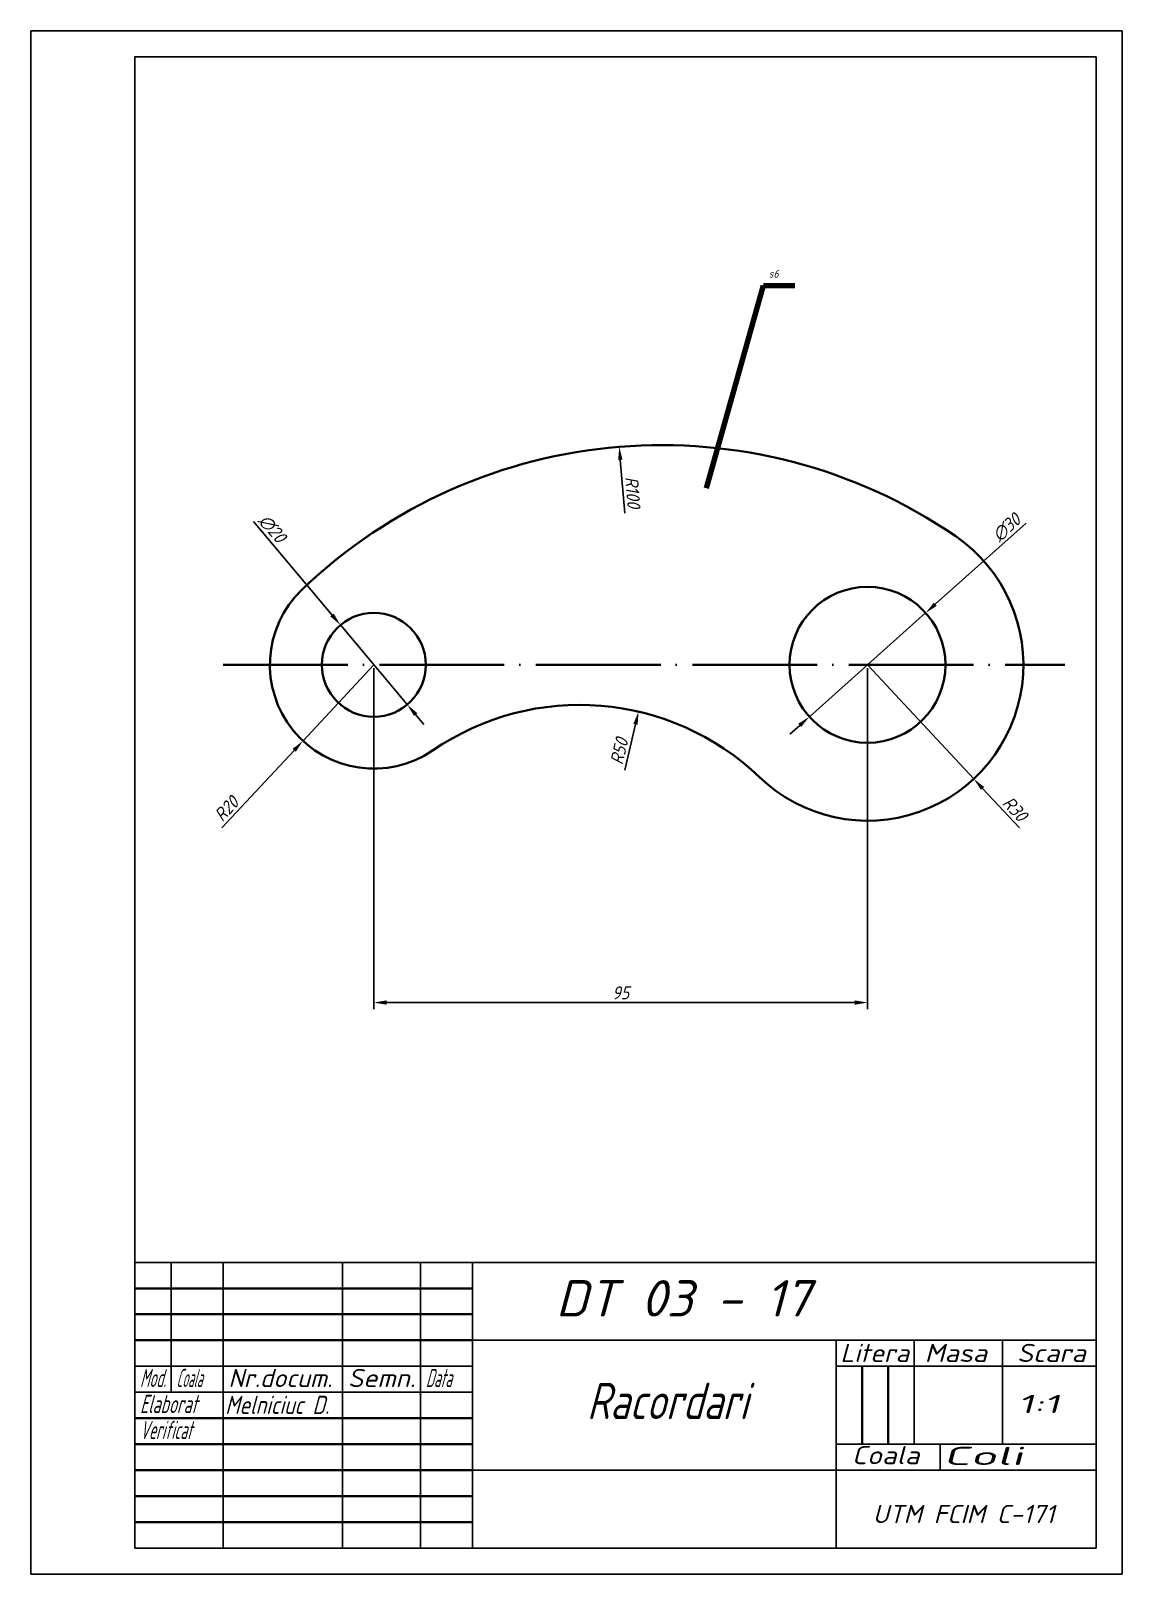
# Model space of a CAD drawing. Header units: millimetres. Extents: x 0 to 210, y 0 to 297.
import ezdxf
from ezdxf.enums import TextEntityAlignment as Align

# ---------------------------------------------------------------- set-up
doc = ezdxf.new("R2010")
doc.units = ezdxf.units.MM
doc.linetypes.add('ACAD_ISO04W100', pattern=[30, 24, -3, 0, -3])
doc.layers.get('0').update_dxf_attribs({"color": 2})
for name, color, linetype, lineweight in [('Axe', 3, 'ACAD_ISO04W100', 30), ('Contur', 60, 'Continuous', 80), ('Subtire', 11, 'Continuous', 30), ('text 10', 42, 'Continuous', 100), ('text 3.5', 7, 'Continuous', 35), ('text 5', 100, 'Continuous', 50), ('text 7', 142, 'Continuous', 70)]:
    doc.layers.add(name, color=color, linetype=linetype, lineweight=lineweight)
doc.styles.get("Standard").update_dxf_attribs({"font": 'isocp.shx', "oblique": 15})
doc.dimstyles.new('Copy of ISO-25', dxfattribs={"dimtxt": 2.5, "dimasz": 2.5, "dimexe": 1.25, "dimexo": 0.625, "dimtad": 1, "dimtxsty": 'Standard', "dimcen": 2.5, "dimadec": 0, "dimazin": 0, "dimtfac": 1, "dimtmove": 0, "dimatfit": 3, "dimfxl": 1, "dimarcsym": 0})

# ---------------------------------------------------------------- blocks, each defined once
blk = doc.blocks.new('*D19')
at = {"layer": 'Contur', "color": 0, "linetype": 'Continuous', "lineweight": -2, "transparency": 16777216}
for p, q in [((66, 174.38), (66, 108.75)), ((161, 174.38), (161, 108.75))]:
    blk.add_line(p, q, dxfattribs=at)
at = {"layer": 'Contur', "color": 0, "lineweight": -2, "transparency": 16777216}
blk.add_line((158.5, 110), (68.5, 110), dxfattribs=at)
at = {"layer": 'Contur', "color": 0, "linetype": 'Continuous', "transparency": 16777216}
for points in [[(68.5, 110.42), (68.5, 109.58), (66, 110)], [(158.5, 110.42), (158.5, 109.58), (161, 110)]]:
    blk.add_solid(points, dxfattribs=at)
at = {"layer": 'Defpoints', "color": 0, "linetype": 'Continuous', "transparency": 16777216}
for p in [(66, 175), (161, 175), (66, 110)]:
    blk.add_point(p, dxfattribs=at)
at = {"layer": 'Contur', "color": 0, "linetype": 'Continuous', "transparency": 16777216, "insert": (113.5, 111.88), "char_height": 2.5, "attachment_point": 5}
blk.add_mtext('95', dxfattribs=at)
blk = doc.blocks.new('*D20')
at = {"layer": 'Contur', "color": 0, "lineweight": -2, "transparency": 16777216}
for p, q in [((66, 175), (52.37, 160.36)), ((36.76, 143.6), (50.67, 158.53))]:
    blk.add_line(p, q, dxfattribs=at)
at = {"layer": 'Contur', "color": 0, "linetype": 'Continuous', "transparency": 16777216}
blk.add_solid([(50.36, 158.82), (50.97, 158.25), (52.37, 160.36)], dxfattribs=at)
at = {"layer": 'Defpoints', "color": 0, "linetype": 'Continuous', "transparency": 16777216}
for p in [(66, 175), (52.37, 160.36)]:
    blk.add_point(p, dxfattribs=at)
at = {"layer": 'Contur', "color": 0, "linetype": 'Continuous', "transparency": 16777216, "insert": (37.63, 147.28), "char_height": 2.5, "attachment_point": 5, "rotation": 47.0454}
blk.add_mtext('R20', dxfattribs=at)
blk = doc.blocks.new('*D21')
at = {"layer": 'Contur', "color": 0, "lineweight": -2, "transparency": 16777216}
for p, q in [((161, 175), (181.44, 153.04)), ((190.24, 143.6), (183.15, 151.21))]:
    blk.add_line(p, q, dxfattribs=at)
at = {"layer": 'Contur', "color": 0, "linetype": 'Continuous', "transparency": 16777216}
blk.add_solid([(183.45, 151.5), (182.84, 150.93), (181.44, 153.04)], dxfattribs=at)
at = {"layer": 'Defpoints', "color": 0, "linetype": 'Continuous', "transparency": 16777216}
for p in [(161, 175), (181.44, 153.04)]:
    blk.add_point(p, dxfattribs=at)
at = {"layer": 'Contur', "color": 0, "linetype": 'Continuous', "transparency": 16777216, "insert": (189.37, 147.28), "char_height": 2.5, "attachment_point": 5, "rotation": 312.9546}
blk.add_mtext('R30', dxfattribs=at)
blk = doc.blocks.new('*D22')
at = {"layer": 'Contur', "color": 0, "lineweight": -2, "transparency": 16777216}
for p, q in [((191.51, 202.24), (174.05, 186.66)), ((149.81, 165.01), (172.19, 184.99)), ((147.95, 163.34), (146.08, 161.68))]:
    blk.add_line(p, q, dxfattribs=at)
at = {"layer": 'Contur', "color": 0, "linetype": 'Continuous', "transparency": 16777216}
for points in [[(173.78, 186.97), (174.33, 186.34), (172.19, 184.99)], [(147.67, 163.66), (148.22, 163.03), (149.81, 165.01)]]:
    blk.add_solid(points, dxfattribs=at)
at = {"layer": 'Defpoints', "color": 0, "linetype": 'Continuous', "transparency": 16777216}
for p in [(172.19, 184.99), (149.81, 165.01)]:
    blk.add_point(p, dxfattribs=at)
at = {"layer": 'Contur', "color": 0, "linetype": 'Continuous', "transparency": 16777216, "insert": (187.75, 201.4), "char_height": 2.5, "attachment_point": 5, "rotation": 41.7603}
blk.add_mtext('∅30', dxfattribs=at)
blk = doc.blocks.new('*D24')
at = {"layer": 'Contur', "color": 0, "lineweight": -2, "transparency": 16777216}
blk.add_line((114.28, 204.17), (113.43, 214.46), dxfattribs=at)
at = {"layer": 'Contur', "color": 0, "linetype": 'Continuous', "transparency": 16777216}
blk.add_solid([(113.85, 214.49), (113.02, 214.42), (113.23, 216.95)], dxfattribs=at)
at = {"layer": 'Defpoints', "color": 0, "linetype": 'Continuous', "transparency": 16777216}
for p in [(113.23, 216.95), (121.39, 117.28)]:
    blk.add_point(p, dxfattribs=at)
at = {"layer": 'Contur', "color": 0, "linetype": 'Continuous', "transparency": 16777216, "insert": (115.83, 208.22), "char_height": 2.5, "attachment_point": 5, "rotation": 274.683}
blk.add_mtext('R100', dxfattribs=at)
blk = doc.blocks.new('*D25')
at = {"layer": 'Contur', "color": 0, "lineweight": -2, "transparency": 16777216}
blk.add_line((114.31, 154.71), (116.36, 163.55), dxfattribs=at)
at = {"layer": 'Contur', "color": 0, "linetype": 'Continuous', "transparency": 16777216}
blk.add_solid([(115.95, 163.64), (116.77, 163.45), (116.93, 165.98)], dxfattribs=at)
at = {"layer": 'Defpoints', "color": 0, "linetype": 'Continuous', "transparency": 16777216}
for p in [(116.93, 165.98), (105.61, 117.28)]:
    blk.add_point(p, dxfattribs=at)
at = {"layer": 'Contur', "color": 0, "linetype": 'Continuous', "transparency": 16777216, "insert": (113.22, 158.34), "char_height": 2.5, "attachment_point": 5, "rotation": 76.9141}
blk.add_mtext('R50', dxfattribs=at)
blk = doc.blocks.new('*D26')
at = {"layer": 'Contur', "color": 0, "lineweight": -2, "transparency": 16777216}
for p, q in [((42.84, 202.57), (57.96, 184.57)), ((72.43, 167.34), (59.57, 182.66)), ((74.04, 165.43), (75.65, 163.51))]:
    blk.add_line(p, q, dxfattribs=at)
at = {"layer": 'Contur', "color": 0, "linetype": 'Continuous', "transparency": 16777216}
for points in [[(58.28, 184.84), (57.64, 184.3), (59.57, 182.66)], [(74.36, 165.7), (73.72, 165.16), (72.43, 167.34)]]:
    blk.add_solid(points, dxfattribs=at)
at = {"layer": 'Defpoints', "color": 0, "linetype": 'Continuous', "transparency": 16777216}
for p in [(59.57, 182.66), (72.43, 167.34)]:
    blk.add_point(p, dxfattribs=at)
at = {"layer": 'Contur', "color": 0, "linetype": 'Continuous', "transparency": 16777216, "insert": (46.44, 201.21), "char_height": 2.5, "attachment_point": 5, "rotation": 310.0303}
blk.add_mtext('∅20', dxfattribs=at)

msp = doc.modelspace()

# ---------------------------------------------------------------- linework, layer by layer
for p, q in [((20, 5), (20, 60)), ((20, 60), (205, 60)), ((20, 60), (27, 60)), ((20, 35), (20, 60)), ((20, 60), (20, 55)), ((27, 60), (27, 35)), ((27, 60), (37, 60)), ((37, 60), (37, 5)), ((60, 5), (60, 60)), ((60, 60), (75, 60)), ((75, 60), (75, 5)), ((85, 5), (85, 60)), ((85, 60), (85, 45)), ((85, 55), (85, 50)), ((20, 50), (20, 45)), ((85, 45), (205, 45)), ((85, 45), (85, 40)), ((155, 40), (155, 45)), ((155, 45), (155, 10)), ((155, 45), (155, 45)), ((155, 45), (170, 45)), ((170, 45), (170, 30)), ((187, 25), (187, 45)), ((205, 45), (205, 40)), ((85, 40), (20, 40)), ((205, 40), (155, 40)), ((155, 40), (160, 40)), ((27, 35), (20, 35)), ((20, 35), (20, 30)), ((27, 35), (85, 35)), ((85, 35), (27, 35)), ((20, 30), (20, 30)), ((20, 30), (20, 25)), ((170, 30), (170, 25)), ((85, 25), (85, 20)), ((155, 5), (155, 25)), ((155, 25), (175, 25)), ((160, 25), (165, 25)), ((170, 25), (187, 25)), ((175, 25), (205, 25)), ((175, 20), (175, 25)), ((205, 25), (205, 25)), ((205, 25), (205, 20)), ((20, 20), (20, 15)), ((205, 20), (85, 20)), ((205, 20), (85, 20)), ((205, 20), (85, 20)), ((205, 20), (85, 20)), ((155, 20), (175, 20)), ((85, 15), (85, 10)), ((155, 10), (155, 5)), ((37, 5), (60, 5)), ((75, 5), (85, 5))]:
    msp.add_line(p, q)
for points in [[(0, 0), (210, 0), (210, 297), (0, 297)], [(20, 5), (205, 5), (205, 292), (20, 292)]]:
    msp.add_lwpolyline(points, close=True)
at = {"layer": 'Axe'}
msp.add_line((37, 175), (199, 175), dxfattribs=at)
at = {"layer": 'Contur', "linetype": 'Continuous'}
for p, q in [((130, 209), (141, 248)), ((141, 248), (147, 248))]:
    msp.add_line(p, q, dxfattribs=at)
at = {"layer": 'Subtire'}
for p, q in [((20, 55), (85, 55)), ((85, 50), (20, 50)), ((20, 45), (85, 45)), ((160, 40), (160, 25)), ((165, 25), (165, 40)), ((20, 30), (85, 30)), ((20, 25), (85, 25)), ((85, 20), (20, 20)), ((20, 15), (85, 15)), ((20, 10), (85, 10))]:
    msp.add_line(p, q, dxfattribs=at)
at = {"layer": 'Subtire', "linetype": 'Continuous'}
for centre, radius in [((161, 175), 15), ((66, 175), 10)]:
    msp.add_circle(centre, radius, dxfattribs=at)
for centre, radius, start, end in [((121.395, 117.282), 100, 55.54287, 133.82311), ((161, 175), 30, 226.17689, 55.54287), ((66, 175), 20, 133.82311, 304.45713), ((105.605, 117.282), 50, 46.17689, 124.45713)]:
    msp.add_arc(centre, radius, start, end, dxfattribs=at)

# ---------------------------------------------------------------- texts
at = {"oblique": 15}
for s, width, p, p2 in [('Scara', 1.150508, (189.767, 40.825), (203, 40.825)), ('Coli', 2.249527, (175.647, 21), (191, 21))]:
    msp.add_text(s, height=3.5, dxfattribs=dict(at, width=width)).set_placement(p, p2, align=Align.FIT)
at = {"layer": 'Contur', "linetype": 'Continuous', "insert": (142, 251), "char_height": 1.5, "attachment_point": 1}
msp.add_mtext_dynamic_manual_height_columns('s6', width=31, gutter_width=75, heights=[0], dxfattribs=at)
at = {"layer": 'text 10', "oblique": 15}
for s, width, p, p2 in [('DT 03 - 17', 1.176753, (101, 49.582), (150.012, 49.582)), ('Racordari', 0.797941, (107, 29.825), (138, 29.825))]:
    msp.add_text(s, height=7, dxfattribs=dict(at, width=width)).set_placement(p, p2, align=Align.FIT)
at = {"layer": 'text 3.5', "oblique": 15}
for s, width, p, p2 in [('Litera', 1.084505, (155.767, 40.825), (169, 40.825)), ('Masa', 1.186873, (172, 40.825), (184, 40.825)), ('Scara', 1.150508, (189.767, 40.825), (203, 40.825)), ('Mod.', 0.58309, (21, 36), (26, 36)), ('Coala', 0.462884, (28, 36), (33, 36)), ('Nr.docum.', 1.048493, (38, 36), (58, 36)), ('Semn.', 1.142857, (61, 36), (74, 36)), ('Data', 0.53181, (76, 36), (81, 36)), ('Melniciuc D.', 0.87241, (37.403, 30.825), (57.403, 30.825)), ('1:1', 1.987578, (190, 31), (198, 31)), ('UTM FCIM C-171', 1.129944, (162, 9.825), (197, 9.825))]:
    msp.add_text(s, height=3.5, dxfattribs=dict(at, width=width)).set_placement(p, p2, align=Align.FIT)
at = {"layer": 'text 5', "oblique": 15}
for s, width, p, p2 in [('Elaborat', 0.634921, (21, 31), (32, 31)), ('Verificat', 0.554785, (21, 26), (31, 26))]:
    msp.add_text(s, height=3.5, dxfattribs=dict(at, width=width)).set_placement(p, p2, align=Align.FIT)
at = {"layer": 'text 7', "oblique": 15}
for s, width, p, p2 in [('Coala', 1.204959, (157.984, 21.156), (171, 21.156)), ('Coli', 2.249527, (175.647, 21), (191, 21))]:
    msp.add_text(s, height=3.5, dxfattribs=dict(at, width=width)).set_placement(p, p2, align=Align.FIT)

# ---------------------------------------------------------------- dimensions: what is measured, and where the dimension line sits
at = {"layer": 'Contur', "linetype": 'Continuous'}
for center, mpoint, picture, middle in [((121.395, 117.282), (113.23, 216.948), '*D24', (113.958, 208.067)), ((66, 175), (52.372, 160.362), '*D20', (39, 146)), ((161, 175), (181.443, 153.043), '*D21', (188, 146)), ((105.605, 117.282), (116.926, 165.983), '*D25', (115.05, 157.913))]:
    dim = msp.add_radius_dim(center=center, mpoint=mpoint, dimstyle='Copy of ISO-25', dxfattribs=at)
    dim.commit()
    dim.dimension.update_dxf_attribs({"geometry": picture, "text_midpoint": middle, "dimtype": 164})
for p1, p2, picture, middle in [((72.432, 167.343), (59.568, 182.657), '*D26', (45, 200)), ((149.811, 165.01), (172.189, 184.99), '*D22', (189, 200))]:
    dim = msp.add_diameter_dim_2p(p1=p1, p2=p2, dimstyle='Copy of ISO-25', dxfattribs=at)
    dim.commit()
    dim.dimension.update_dxf_attribs({"geometry": picture, "text_midpoint": middle, "dimtype": 163})
dim = msp.add_linear_dim(base=(66, 110), p1=(161, 175), p2=(66, 175), dimstyle='Copy of ISO-25', dxfattribs=at)
dim.commit()
dim.dimension.update_dxf_attribs({"geometry": '*D19', "text_midpoint": (113.5, 111.875)})

doc.saveas('drawing.dxf')
